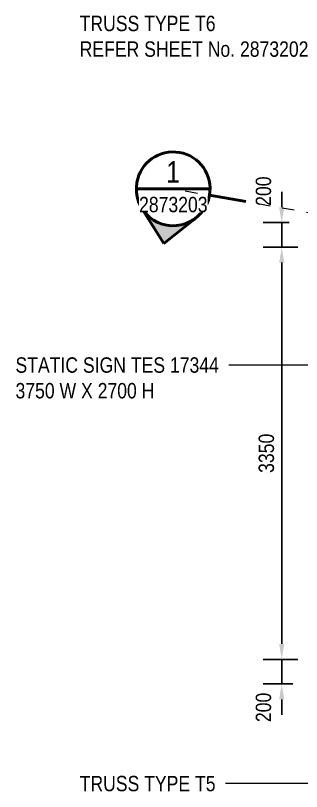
# Model space of a CAD drawing. Header units: metres. Extents: x -1116 to -1094, y 3 to 543.
# Drawn here: x -1103.51 to -1101.18, y 537.19 to 543.49 of the extents above; entities that cross this region are included whole.
import ezdxf

# ---------------------------------------------------------------- set-up
doc = ezdxf.new("R2010")
doc.units = ezdxf.units.M
doc.linetypes.add('Dot_Section Line', pattern=[0.02, 0, -0.02])
doc.layers.get('Defpoints').update_dxf_attribs({"color": 41})
for name, color, linetype, lineweight in [('A-ANNO-DIMS', 7, 'Continuous', 9), ('A-SIGN', 7, 'Continuous', 9), ('G-ANNO-TEXT', 7, 'Continuous', 9)]:
    doc.layers.add(name, color=color, linetype=linetype, lineweight=lineweight)
doc.layers.add('G-ANNO-SYMB', color=7, linetype='Continuous', lineweight=35, true_color=0x0080ff)
doc.styles.add('Arial Narrow', font='ARIALN.TTF', dxfattribs={"height": 0.125})
doc.styles.add('Arial Narrow_1', font='ARIALN.TTF', dxfattribs={"height": 0.175})
doc.dimstyles.new('Dimension_Standard_T_REO', dxfattribs={"dimscale": 0.3048, "dimtxt": 0.127929, "dimasz": 0.410105, "dimexe": 0.492126, "dimexo": 0.0625, "dimgap": 0.164042, "dimtad": 1, "dimdec": 0, "dimlfac": 1000, "dimzin": 0, "dimdsep": 46, "dimtxsty": 'Arial Narrow', "dimsah": 1, "dimcen": 0.09, "dimaunit": 1, "dimadec": 4, "dimazin": 0, "dimtfac": 1, "dimtdec": 4, "dimtix": 1, "dimtmove": 2, "dimatfit": 3, "dimfxl": 0.492126, "dimfxlon": 1, "dimtvp": 1, "dimtolj": 1, "dimtzin": 0, "dimlwd": 25, "dimlwe": 25, "dimarcsym": 2})
doc.dimstyles.new('Dimension_Standard_T_REO_1', dxfattribs={"dimscale": 0.3048, "dimtxt": 0.127929, "dimasz": 0.410105, "dimexe": 0.492126, "dimexo": 0.0625, "dimgap": 0.164042, "dimtad": 1, "dimdec": 0, "dimlfac": 1000, "dimzin": 0, "dimdsep": 46, "dimtxsty": 'Arial Narrow', "dimsah": 1, "dimcen": 0.09, "dimaunit": 1, "dimadec": 4, "dimazin": 0, "dimtfac": 1, "dimtdec": 4, "dimtix": 1, "dimtmove": 0, "dimatfit": 3, "dimfxl": 0.492126, "dimfxlon": 1, "dimtvp": 1, "dimtolj": 1, "dimtzin": 0, "dimlwd": 25, "dimlwe": 25, "dimarcsym": 2})

# ---------------------------------------------------------------- blocks, each defined once
blk = doc.blocks.new('N5S-AWS-001 SIGN3 - N5S-AWS-001 SIGN-9283896-DRG-2873201 - PLAN - SINAGE FRAME AT NORTH SIDE')
at = {"layer": 'A-SIGN', "true_color": 0xc0c0c0}
for points in [[(210.6645, 1201.692), (210.6648, 1201.6911), (213.9004, 1202.551), (213.8978, 1202.5611), (210.6621, 1201.7012)], [(213.9002, 1202.5519), (213.9004, 1202.551), (214.0937, 1202.6024), (214.0909, 1202.6124), (213.8978, 1202.5611)], [(210.4712, 1201.6406), (210.4715, 1201.6397), (210.6648, 1201.6911), (210.6621, 1201.7012), (210.4688, 1201.6498)]]:
    blk.add_hatch(color=9, dxfattribs=at).paths.add_polyline_path(points)
at = {"layer": 'A-SIGN'}
for p, q in [((210.6621, 1201.7012), (213.8978, 1202.5611)), ((214.091, 1202.6125), (213.8978, 1202.5611)), ((213.9004, 1202.551), (214.0937, 1202.6024)), ((214.0937, 1202.6024), (214.091, 1202.6125)), ((213.9004, 1202.551), (210.6648, 1201.6911)), ((210.6621, 1201.7012), (210.4688, 1201.6498)), ((210.4715, 1201.6397), (210.6648, 1201.6911)), ((210.4688, 1201.6498), (210.4715, 1201.6397))]:
    blk.add_line(p, q, dxfattribs=at)
blk = doc.blocks.new('DIMBLOCK7-DRG-2873201 - PLAN - SINAGE FRAME AT NORTH SIDE')
at = {"layer": 'A-ANNO-DIMS', "color": 0, "lineweight": 25, "transparency": 16777216}
for p, q in [((-1101.3456, 541.936), (-1101.3456, 542.061)), ((-1101.2846, 541.811), (-1101.4956, 541.811)), ((-1101.3456, 541.811), (-1101.3456, 541.611)), ((-1101.2846, 541.611), (-1101.4956, 541.611)), ((-1101.3456, 541.486), (-1101.3456, 541.361))]:
    blk.add_line(p, q, dxfattribs=at)
at = {"layer": 'A-ANNO-DIMS', "color": 0, "transparency": 16777216}
for points in [[(-1101.3664, 541.936), (-1101.3248, 541.936), (-1101.3456, 541.811)], [(-1101.3664, 541.486), (-1101.3248, 541.486), (-1101.3456, 541.611)]]:
    blk.add_solid(points, dxfattribs=at)
at = {"layer": 'Defpoints', "color": 0, "transparency": 16777216}
for p in [(-1101.1956, 541.811), (-1101.3456, 541.611), (-1101.1956, 541.611)]:
    blk.add_point(p, dxfattribs=at)
at = {"layer": 'A-ANNO-DIMS', "color": 0, "lineweight": 25, "transparency": 16777216, "insert": (-1101.5572, 541.9472), "char_height": 0.125, "width": 0.285099, "attachment_point": 1, "rotation": 90, "line_spacing_factor": 0.974696, "style": 'Arial Narrow'}
blk.add_mtext('\\A1;200', dxfattribs=at)
blk = doc.blocks.new('DIMBLOCK8-DRG-2873201 - PLAN - SINAGE FRAME AT NORTH SIDE')
at = {"layer": 'A-ANNO-DIMS', "color": 0, "lineweight": 25, "transparency": 16777216}
for p, q in [((-1101.2147, 541.611), (-1101.4956, 541.611)), ((-1101.3456, 541.486), (-1101.3456, 538.388)), ((-1101.2147, 538.263), (-1101.4956, 538.263))]:
    blk.add_line(p, q, dxfattribs=at)
at = {"layer": 'A-ANNO-DIMS', "color": 0, "transparency": 16777216}
for points in [[(-1101.3664, 541.486), (-1101.3248, 541.486), (-1101.3456, 541.611)], [(-1101.3664, 538.388), (-1101.3248, 538.388), (-1101.3456, 538.263)]]:
    blk.add_solid(points, dxfattribs=at)
at = {"layer": 'Defpoints', "color": 0, "transparency": 16777216}
for p in [(-1101.1956, 541.611), (-1101.3456, 538.263), (-1101.1956, 538.263)]:
    blk.add_point(p, dxfattribs=at)
at = {"layer": 'A-ANNO-DIMS', "color": 0, "lineweight": 25, "transparency": 16777216, "insert": (-1101.4701, 539.937), "char_height": 0.125, "width": 0.380132, "attachment_point": 5, "rotation": 90, "style": 'Arial Narrow'}
blk.add_mtext('\\A1;3350\u200e', dxfattribs=at)
blk = doc.blocks.new('DIMBLOCK9-DRG-2873201 - PLAN - SINAGE FRAME AT NORTH SIDE')
at = {"layer": 'A-ANNO-DIMS', "color": 0, "lineweight": 25, "transparency": 16777216}
for p, q in [((-1101.3456, 538.388), (-1101.3456, 538.513)), ((-1101.2558, 538.263), (-1101.4956, 538.263)), ((-1101.3456, 538.263), (-1101.3456, 538.063)), ((-1101.2558, 538.063), (-1101.4956, 538.063)), ((-1101.3456, 537.938), (-1101.3456, 537.813))]:
    blk.add_line(p, q, dxfattribs=at)
at = {"layer": 'A-ANNO-DIMS', "color": 0, "transparency": 16777216}
for points in [[(-1101.3664, 538.388), (-1101.3248, 538.388), (-1101.3456, 538.263)], [(-1101.3664, 537.938), (-1101.3248, 537.938), (-1101.3456, 538.063)]]:
    blk.add_solid(points, dxfattribs=at)
at = {"layer": 'Defpoints', "color": 0, "transparency": 16777216}
for p in [(-1101.1956, 538.263), (-1101.3456, 538.063), (-1100.9794, 538.063)]:
    blk.add_point(p, dxfattribs=at)
at = {"layer": 'A-ANNO-DIMS', "color": 0, "lineweight": 25, "transparency": 16777216, "insert": (-1101.5572, 537.7533), "char_height": 0.125, "width": 0.285099, "attachment_point": 1, "rotation": 90, "line_spacing_factor": 0.974696, "style": 'Arial Narrow'}
blk.add_mtext('\\A1;200', dxfattribs=at)
blk = doc.blocks.new('Drafting View - SectionHead-4898858-DRG-2873201 - PLAN - SINAGE FRAME AT NORTH SIDE')
at = {"layer": 'G-ANNO-SYMB', "lineweight": 9}
h = blk.add_hatch(color=7, dxfattribs=at)
edge = h.paths.add_edge_path()
edge.add_line((-0.002, 0.009), (0.00247, 0.004))
edge.add_arc((-0.002, 0), 0.006, 41.8277, 138.1723)
edge.add_line((-0.00647, 0.004), (-0.002, 0.009))
at = {"layer": 'G-ANNO-SYMB', "color": 7, "lineweight": 50}
for p, q in [((-0.002, 0.009), (-0.00647, 0.004)), ((0.00247, 0.004), (-0.002, 0.009)), ((0.004, 0), (0.01, 0))]:
    blk.add_line(p, q, dxfattribs=at)
for start, end in [(360, 180), (180, 360)]:
    blk.add_arc((-0.002, 0), 0.006, start, end, dxfattribs=at)

msp = doc.modelspace()

# ---------------------------------------------------------------- linework, layer by layer
at = {"layer": 'G-ANNO-SYMB', "color": 7, "lineweight": 50}
msp.add_line((-1102.529, 542.0855), (-1101.929, 542.0855), dxfattribs=at)
at = {"layer": 'G-ANNO-SYMB', "color": 7, "linetype": 'Dot_Section Line', "lineweight": 9, "true_color": 0xffffff}
msp.add_line((-1102.1305, 542.0683), (-1096.3896, 541.0676), dxfattribs=at)
at = {"layer": 'G-ANNO-TEXT'}
for p, q in [((-1101.7079, 540.6541), (-1101.7771, 540.6541)), ((-1100.9657, 540.6541), (-1101.7079, 540.6541)), ((-1101.3922, 537.2541), (-1101.8036, 537.2541)), ((-1100.6617, 537.2541), (-1101.3922, 537.2541))]:
    msp.add_line(p, q, dxfattribs=at)

# ---------------------------------------------------------------- block references
at = {"layer": 'A-SIGN', "rotation": 75.11694444448541}
msp.add_blockref('N5S-AWS-001 SIGN3 - N5S-AWS-001 SIGN-9283896-DRG-2873201 - PLAN - SINAGE FRAME AT NORTH SIDE', (6.2895, 26.0148), dxfattribs=at)
at = {"layer": 'G-ANNO-SYMB', "color": 7, "lineweight": 50, "extrusion": (0, 0, -1), "xscale": 49.99999999999997, "yscale": 49.99999999999997, "zscale": 49.99999999999997, "rotation": 189.8876435881807}
msp.add_blockref('Drafting View - SectionHead-4898858-DRG-2873201 - PLAN - SINAGE FRAME AT NORTH SIDE', (1102.1305, 542.0683), dxfattribs=at)

# ---------------------------------------------------------------- texts
at = {"layer": 'G-ANNO-TEXT', "char_height": 0.125, "attachment_point": 1, "style": 'Arial Narrow', "bg_fill": 3, "box_fill_scale": 1, "bg_fill_color": 256, "bg_fill_true_color": 13158600, "bg_fill_transparency": 0}
for s, insert in [('TRUSS TYPE T6', (-1102.9899, 543.4916)), ('REFER SHEET No. 2873202', (-1102.9899, 543.2833))]:
    msp.add_mtext(s, dxfattribs=dict(at, insert=insert))
at = {"layer": 'G-ANNO-TEXT', "char_height": 0.125, "attachment_point": 1, "style": 'Arial Narrow', "bg_fill": 3, "box_fill_scale": 1, "bg_fill_color": 256, "bg_fill_transparency": 0}
for s, insert in [('3750 W X 2700 H', (-1103.5123, 540.5082)), ('TRUSS TYPE T5', (-1102.9899, 537.3166))]:
    msp.add_mtext(s, dxfattribs=dict(at, insert=insert))

# ---------------------------------------------------------------- dimensions: what is measured, and where the dimension line sits
at = {"layer": 'A-ANNO-DIMS', "lineweight": 25}
for base, p1, p2, override, picture, middle in [((-1101.3456, 541.611), (-1101.1956, 541.811), (-1101.1956, 541.611), {"dimpost": '<>', "dimfxl": 0.2}, 'DIMBLOCK7-DRG-2873201 - PLAN - SINAGE FRAME AT NORTH SIDE', (-1101.4738, 542.0898)), ((-1101.3456, 538.063), (-1101.1956, 538.263), (-1100.9794, 538.063), {"dimpost": '<>', "dimfxl": 0.294525}, 'DIMBLOCK9-DRG-2873201 - PLAN - SINAGE FRAME AT NORTH SIDE', (-1101.4738, 537.8959))]:
    dim = msp.add_linear_dim(base=base, p1=p1, p2=p2, angle=90, dimstyle='Dimension_Standard_T_REO', override=override, dxfattribs=at)
    dim.commit()
    dim.dimension.update_dxf_attribs({"geometry": picture, "text_midpoint": middle, "dimtype": 160, "text_rotation": 90})
dim = msp.add_linear_dim(base=(-1101.3456, 538.263), p1=(-1101.1956, 541.611), p2=(-1101.1956, 538.263), angle=90, text='3350\u200e', dimstyle='Dimension_Standard_T_REO_1', override={"dimpost": '<>', "dimfxl": 3.348}, dxfattribs=at)
dim.commit()
dim.dimension.update_dxf_attribs({"geometry": 'DIMBLOCK8-DRG-2873201 - PLAN - SINAGE FRAME AT NORTH SIDE', "text_midpoint": (-1101.4701, 539.937)})

# ---------------------------------------------------------------- next in the draw order: texts
at = {"layer": 'G-ANNO-SYMB', "color": 7, "lineweight": 9, "insert": (-1102.2853, 542.3103), "char_height": 0.175, "attachment_point": 1, "style": 'Arial Narrow_1', "bg_fill": 3, "box_fill_scale": 1, "bg_fill_color": 256, "bg_fill_transparency": 0}
msp.add_mtext('1', dxfattribs=at)
at = {"layer": 'G-ANNO-SYMB', "color": 7, "lineweight": 9, "insert": (-1102.5068, 542.0203), "char_height": 0.125, "attachment_point": 1, "style": 'Arial Narrow', "bg_fill": 3, "box_fill_scale": 1, "bg_fill_color": 256, "bg_fill_true_color": 13158600, "bg_fill_transparency": 0}
msp.add_mtext('2873203', dxfattribs=at)
at = {"layer": 'G-ANNO-TEXT', "insert": (-1103.5123, 540.7166), "char_height": 0.125, "attachment_point": 1, "style": 'Arial Narrow', "bg_fill": 3, "box_fill_scale": 1, "bg_fill_color": 256, "bg_fill_transparency": 0}
msp.add_mtext('STATIC SIGN TES 17344', dxfattribs=at)

doc.saveas('drawing.dxf')
